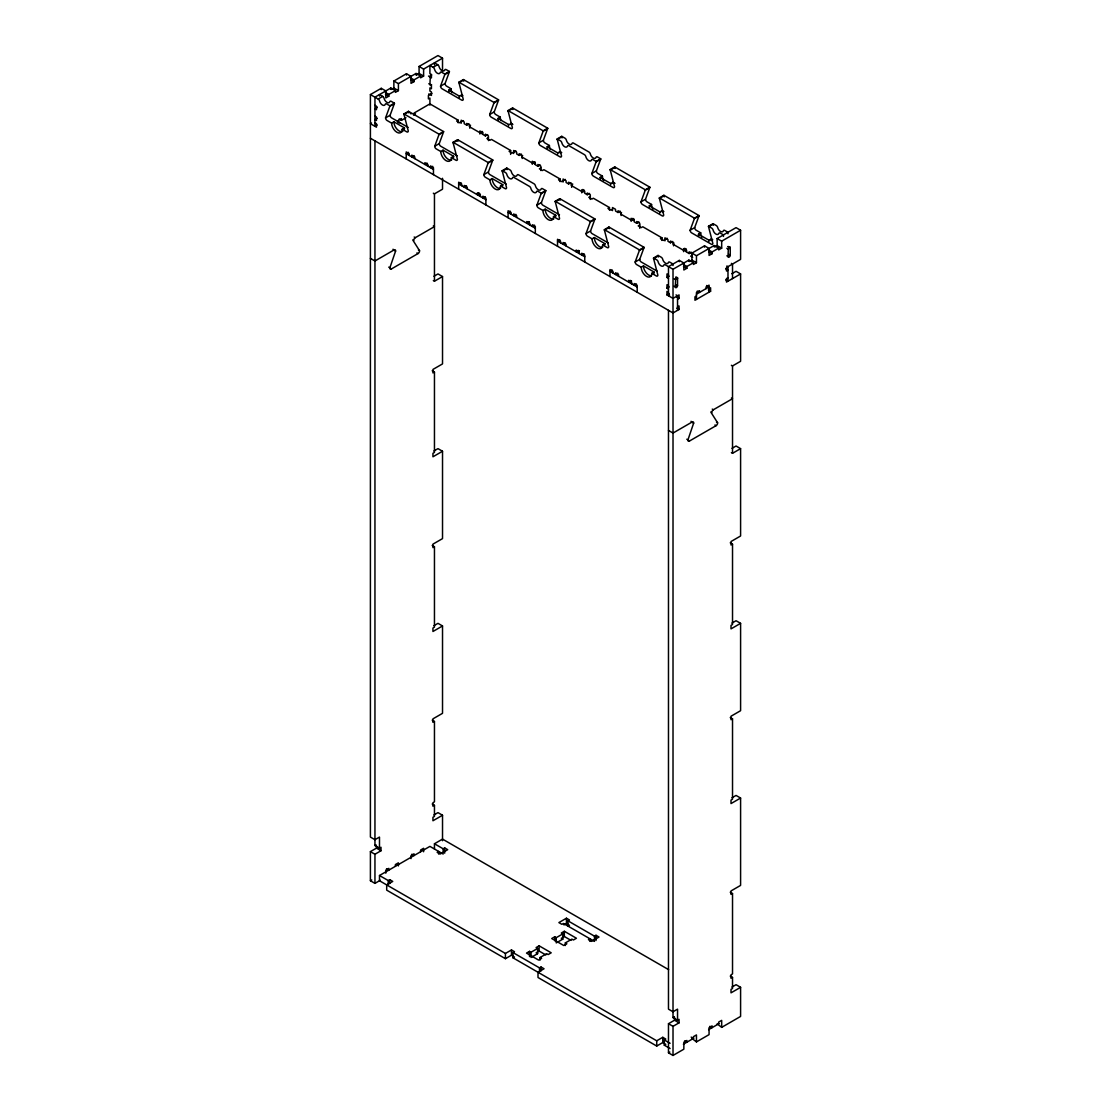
<?xml version="1.0" encoding="UTF-8"?>
<svg xmlns="http://www.w3.org/2000/svg" width="1111" height="1111" viewBox="0 0 1111 1111"><rect width="100%" height="100%" fill="white"/><g stroke="black" fill="none" stroke-linecap="round" stroke-linejoin="round"><path stroke-width="1.5" d="M612.494 210.604L612.494 207.549L615.522 209.285L615.522 211.034L618.035 212.493L620.313 211.187M664.933 240.879L664.933 237.823L667.961 239.573L667.961 241.323L670.488 242.781L672.752 241.462M461.19 123.252L461.19 120.196L464.217 121.932L464.217 123.682L466.731 125.14L469.009 123.835M513.643 153.526L513.643 150.471L516.671 152.221L516.671 153.971L519.184 155.429L521.462 154.11M540.876 170.566L540.876 166.192L537.849 164.456L537.849 166.192L540.113 164.886M676.127 277.264L677.543 278.083L677.543 285.583A1.611 0.93 -60 0 1 676.418 287.541A1.611 0.93 -60 0 1 675.28 286.888L675.71 278.278M412.695 239.907L419.541 250.669A2.139 1.236 -60 0 1 418.055 253.558L391.364 268.973A2.139 1.236 -60 0 1 389.864 267.793L395.585 251.1A2.139 1.236 -60 0 0 394.099 249.919L392.961 249.267M710.748 411.987L717.595 422.749A2.139 1.236 -60 0 1 716.109 425.652L689.417 441.053A2.139 1.236 -60 0 1 687.931 439.887L693.639 423.18A2.139 1.236 -60 0 0 692.153 421.999L691.014 421.347M391.614 123.113L393.891 121.807L404.473 127.918L402.21 129.237A7.485 4.319 60 0 1 396.919 132.292A7.485 4.319 60 0 1 391.614 123.113L387.072 120.502A2.139 1.236 60 0 1 385.559 117.877L389.822 106.281A2.139 1.236 60 0 0 389.892 105.809L394.433 103.198L391.239 101.351A2.139 1.236 60 0 0 389.808 101.698A4.277 2.472 60 0 1 386.961 102.379A4.277 2.472 60 0 1 384.1 98.393A2.139 1.236 60 0 0 382.684 96.407L379.49 94.574L379.49 96.102M385.559 117.877L390.1 115.252L394.363 103.656A2.139 1.236 60 0 0 394.433 103.198M498.506 100.212A2.139 1.236 60 0 0 498.547 99.823L463.454 79.561L458.912 82.186A2.139 1.236 60 0 0 458.968 82.728L463.231 99.24A2.139 1.236 60 0 1 461.718 100.115L442.053 88.755A2.139 1.236 60 0 1 440.539 86.144L444.803 74.534A2.139 1.236 60 0 0 444.858 74.076L449.399 71.451L446.205 69.618A2.139 1.236 60 0 0 444.789 69.951A4.277 2.472 60 0 1 444.483 70.479M440.539 86.144L445.08 83.519L449.344 71.923L444.803 74.534M434.707 146.249L438.97 134.653L443.511 132.028L439.248 143.625L434.707 146.249A2.139 1.236 60 0 0 436.22 148.874L440.761 151.499A7.485 4.319 60 0 0 446.066 160.664A7.485 4.319 60 0 0 451.358 157.609L453.621 156.29L443.039 150.179L440.761 151.499M489.687 114.516L493.951 102.92L498.492 100.296L494.228 111.892L489.687 114.516A2.139 1.236 60 0 0 491.201 117.127L510.866 128.487A2.139 1.236 60 0 0 512.379 127.612L508.116 111.1A2.139 1.236 60 0 1 508.06 110.558L512.588 107.934L547.695 128.209A2.139 1.236 60 0 1 547.654 128.584L543.376 140.264L538.835 142.888A2.139 1.236 60 0 0 540.349 145.513L560.013 156.859A2.139 1.236 60 0 0 561.527 155.984L557.264 139.472A2.139 1.236 60 0 1 557.208 138.931L561.735 136.32L564.93 138.153A2.139 1.236 60 0 1 566.36 140.139A4.277 2.472 60 0 0 569.207 144.124A4.277 2.472 60 0 0 572.068 143.444A2.139 1.236 60 0 1 573.484 143.097L588.955 152.026A2.139 1.236 60 0 1 590.372 154.012A4.277 2.472 60 0 0 593.232 157.984A4.277 2.472 60 0 0 596.079 157.304A2.139 1.236 60 0 1 597.51 156.97L600.704 158.804A2.139 1.236 60 0 1 600.662 159.192L596.371 170.872L591.844 173.497A2.139 1.236 60 0 0 593.343 176.107L613.022 187.467A2.139 1.236 60 0 0 614.536 186.592L610.272 170.08A2.139 1.236 60 0 1 610.203 169.539L614.744 166.914L649.852 187.176A2.139 1.236 60 0 1 649.81 187.565M489.909 179.871L492.187 178.552L502.769 184.676L500.505 185.981A7.485 4.319 60 0 1 495.2 189.037A7.485 4.319 60 0 1 489.909 179.871L485.368 177.246A2.139 1.236 60 0 1 483.854 174.621L488.118 163.025A2.139 1.236 60 0 0 488.187 162.567L492.728 159.942L457.621 139.68L453.08 142.291A2.139 1.236 60 0 0 453.149 142.833L457.413 159.359A2.139 1.236 60 0 1 455.899 160.22L451.358 157.609M483.854 174.621L488.396 172.011L492.659 160.401A2.139 1.236 60 0 0 492.728 159.942M538.835 142.888L543.098 131.292A2.139 1.236 60 0 0 543.154 130.82L547.695 128.209M542.918 210.465L545.182 209.16L555.778 215.27L553.514 216.589A7.485 4.319 60 0 1 548.209 219.645A7.485 4.319 60 0 1 542.918 210.465L538.377 207.854A2.139 1.236 60 0 1 536.863 205.229L541.126 193.633A2.139 1.236 60 0 0 541.196 193.161L545.723 190.55L542.543 188.703A2.139 1.236 60 0 0 541.113 189.051A4.277 2.472 60 0 1 538.252 189.731A4.277 2.472 60 0 1 535.405 185.745A2.139 1.236 60 0 0 533.974 183.759L518.518 174.83A2.139 1.236 60 0 0 517.087 175.177A4.277 2.472 60 0 1 514.24 175.857A4.277 2.472 60 0 1 511.393 171.886A2.139 1.236 60 0 0 509.963 169.9L506.769 168.053L502.228 170.677A2.139 1.236 60 0 0 502.297 171.205L506.56 187.731A2.139 1.236 60 0 1 505.047 188.606L500.505 185.981M536.863 205.229L541.404 202.605L545.668 191.009A2.139 1.236 60 0 0 545.723 190.55M591.844 173.497L596.093 161.887L600.634 159.276M586.011 233.602L590.274 222.006L594.816 219.381L590.552 230.977L586.011 233.602A2.139 1.236 60 0 0 587.525 236.226L592.066 238.837A7.485 4.319 60 0 0 597.357 248.017A7.485 4.319 60 0 0 602.648 244.962L604.926 243.642L594.329 237.532L592.066 238.837M721.622 231.866A4.277 2.472 60 0 1 717.664 227.491A2.139 1.236 60 0 0 716.234 225.505L713.04 223.672L708.499 226.283A2.139 1.236 60 0 0 708.568 226.825L712.831 243.337A2.139 1.236 60 0 1 711.318 244.212L691.639 232.866A2.139 1.236 60 0 1 690.125 230.241L694.667 227.616L698.93 216.02A2.139 1.236 60 0 0 699 215.562L663.892 195.286L659.351 197.911A2.139 1.236 60 0 0 659.42 198.452L663.684 214.965A2.139 1.236 60 0 1 662.17 215.84L642.491 204.48A2.139 1.236 60 0 1 640.978 201.869L645.241 190.273A2.139 1.236 60 0 0 645.31 189.8L649.852 187.176M640.978 201.869L645.519 199.244L649.782 187.648L645.241 190.273M641.214 267.223L643.477 265.904L654.073 272.028L651.796 273.334A7.485 4.319 60 0 1 646.505 276.389A7.485 4.319 60 0 1 641.214 267.223L636.672 264.599A2.139 1.236 60 0 1 635.159 261.974L639.422 250.378L643.963 247.753A2.139 1.236 60 0 0 644.019 247.295L608.925 227.033L604.384 229.644A2.139 1.236 60 0 0 604.44 230.185L608.703 246.711A2.139 1.236 60 0 1 607.189 247.572L602.648 244.962M635.159 261.974L639.7 259.363L643.963 247.753M690.125 230.241L694.389 218.645A2.139 1.236 60 0 0 694.458 218.173L699 215.562M430.346 75.77L429.915 84.38A1.611 0.93 -60 0 0 431.582 84.589M380.365 880.231L374.949 883.37L370.407 880.745L370.407 851.623L374.949 854.248L381.004 850.748L381.004 847.262L379.49 848.137L379.49 837.069L374.949 839.694L370.407 837.069L370.407 94.574L381.254 88.311L385.795 90.921L385.795 97.921L388.822 96.171L388.822 94.421L395.377 90.63L395.377 92.38L398.405 90.63L398.405 83.644L393.863 81.034L393.863 88.019L398.405 90.63M393.863 81.034L406.473 73.743L411.014 76.367L411.014 83.353L414.042 81.617L414.042 79.867L420.597 76.076L420.597 77.826L423.61 76.076L423.61 69.09L442.525 58.175L442.525 70.91M423.61 76.076L419.083 73.451L419.083 66.466L437.984 55.55L442.525 58.175M395.377 90.63L390.836 88.019L374.949 97.185L374.949 126.307L375.712 125.862M398.405 83.644L416.056 73.451L420.597 76.076M391.405 89.436L393.863 88.019M416.431 74.992L419.083 73.451M370.407 94.574L378.143 99.032L382.684 96.407M428.499 76.062L431.429 77.964L431.429 74.479L429.915 73.604L429.915 65.452L433.109 67.299L437.651 64.674A2.139 1.236 60 0 1 439.081 66.66A4.277 2.472 60 0 0 443.872 70.951M377.212 107.531L374.949 108.836L376.462 109.711L376.462 106.212L374.949 105.337M389.822 106.281L394.363 103.656M377.212 118.294L374.949 119.613L376.462 120.488L376.462 116.988L374.949 116.113M371.546 123.029L370.407 123.682L376.462 127.182L376.462 123.682L374.949 122.807M376.462 125.432L377.212 125.001M431.943 93.407L428.402 95.435L428.402 98.935L429.915 98.06L429.915 105.156M402.21 129.237L406.751 131.848A2.139 1.236 60 0 0 408.265 130.973L404.001 114.461A2.139 1.236 60 0 1 403.932 113.919L408.473 111.308L443.581 131.57A2.139 1.236 60 0 1 443.539 131.945M404.001 114.461L408.542 111.836A2.139 1.236 60 0 1 408.473 111.308M458.968 82.728L463.509 80.103A2.139 1.236 60 0 1 463.454 79.561M448.983 91.477A7.485 4.319 60 0 1 448.858 90.074L451.135 88.755A7.485 4.319 60 0 0 452.01 92.644M410.459 113.378L411.014 113.919M399.168 119.016L401.432 120.335L405.946 117.724M413.528 115.1L415.542 113.933L414.042 113.058L429.915 103.878L458.163 120.196L458.163 122.807M459.329 97.435A7.485 4.319 60 0 0 459.454 96.185L461.718 94.879L462.856 95.532M458.163 120.196L456.649 121.071L459.676 122.807L463.454 120.627M438.998 134.57A2.139 1.236 60 0 0 439.039 134.195L443.581 131.57M493.964 102.837A2.139 1.236 60 0 0 494.006 102.448L498.547 99.823M408.487 152.36L406.223 153.679L433.457 169.4M414.042 155.568L411.764 156.873L411.764 155.137L414.792 156.873L414.792 158.623M453.149 142.833L457.69 140.208A2.139 1.236 60 0 1 457.621 139.68M508.116 111.1L512.657 108.475A2.139 1.236 60 0 1 512.588 107.934M498.228 120.335A7.485 4.319 60 0 1 498.006 118.446L500.269 117.127A7.485 4.319 60 0 0 500.95 120.516M427.152 164.456L427.152 163.136L424.874 164.456L424.874 162.706L427.902 164.456L427.902 166.192M432.693 166.344L430.429 167.65L430.429 165.9L433.457 167.65L433.457 174.635M479.855 134.028L479.855 130.959L482.882 132.709L482.882 134.459L485.396 135.917L487.673 134.598M508.477 125.821A7.485 4.319 60 0 0 508.602 124.557L511.713 123.738M488.423 137.667L486.91 138.542L489.937 140.278L491.451 139.403L510.616 150.471L510.616 154.401M433.332 193.203L434.457 193.856L442.525 189.203L442.525 178.288M488.118 163.025L492.659 160.401M543.098 131.292L547.626 128.668M510.616 150.471L509.102 151.346L512.129 153.096L515.907 150.915M460.94 182.648L458.662 183.954L485.896 199.674M466.481 185.856L464.217 187.162L464.217 185.412L467.245 187.162L467.245 188.912M502.297 171.205L506.838 168.594A2.139 1.236 60 0 1 506.769 168.053M557.264 139.472L561.805 136.847A2.139 1.236 60 0 1 561.735 136.32M547.279 148.221A7.485 4.319 60 0 1 547.154 146.819L549.417 145.513A7.485 4.319 60 0 0 550.306 149.388M557.611 154.193A7.485 4.319 60 0 0 557.75 152.929L560.013 151.624L561.722 152.61M485.146 196.619L482.882 197.939L482.882 196.189L485.896 197.939L485.896 204.924M394.099 249.919L374.949 260.974L370.407 258.349M413.82 240.559A2.139 1.236 -60 0 1 415.32 237.671L434.457 226.616L433.332 225.964M540.876 167.942L539.363 168.816L542.39 170.566L543.904 169.691L560.055 178.996L560.055 181.621M560.055 178.996L558.541 179.871L561.569 181.621L565.346 179.44M510.352 211.187L508.088 212.493L535.321 228.227M596.121 161.817A2.139 1.236 60 0 0 596.163 161.428L600.704 158.804M541.126 193.633L545.668 191.009M515.907 214.381L513.643 215.701L513.643 213.951L516.671 215.701L516.671 217.437M563.069 182.065L563.069 179.01L566.096 180.76L566.096 182.496L568.61 183.954L570.887 182.648M553.514 216.589L558.041 219.2A2.139 1.236 60 0 0 559.555 218.325L555.292 201.813A2.139 1.236 60 0 1 555.236 201.272L559.777 198.661L594.871 218.923A2.139 1.236 60 0 1 594.829 219.298M555.292 201.813L559.833 199.188A2.139 1.236 60 0 1 559.777 198.661M610.272 170.08L614.814 167.455A2.139 1.236 60 0 1 614.744 166.914M600.384 179.315A7.485 4.319 60 0 1 600.162 177.427L602.426 176.107A7.485 4.319 60 0 0 603.537 180.482M433.957 276.264L437.984 273.931L442.525 276.556L442.525 363.908L432.943 369.435L432.943 372.935L434.457 372.06L434.457 452.427L432.943 453.302L432.943 456.788L442.525 451.26L442.525 538.613L432.943 544.14L432.943 547.64L434.457 546.765L434.457 627.132L432.943 628.007L432.943 631.492L442.525 625.965L442.525 713.318L432.943 718.859L432.943 722.344L434.457 721.47L434.457 801.836L432.943 802.711L432.943 806.211L434.457 805.336L434.457 816.391L432.943 817.265L432.943 820.765L442.525 815.238L442.525 840.708M433.332 280.555L434.457 281.208L442.525 276.556M534.572 225.158L532.294 226.463L532.294 224.728L535.321 226.463L535.321 233.463M581.72 192.842L581.72 189.787L584.747 191.523L584.747 193.272L587.275 194.731L589.538 193.425M610.619 184.787A7.485 4.319 60 0 0 610.744 183.537L613.022 182.232L615.008 183.371M590.316 196.466L588.802 197.341L591.83 199.091L593.33 198.216L609.467 207.549L609.467 210.16M609.467 207.549L607.953 208.41L610.981 210.16L612.494 209.285M590.288 221.922A2.139 1.236 60 0 0 590.33 221.547L594.871 218.923M559.791 239.712L557.514 241.031L584.747 256.752M565.332 242.92L563.069 244.226L563.069 242.49L566.096 244.226L566.096 245.975M604.44 230.185L608.981 227.561A2.139 1.236 60 0 1 608.925 227.033M659.42 198.452L663.961 195.828A2.139 1.236 60 0 1 663.892 195.286M649.435 207.201A7.485 4.319 60 0 1 649.31 205.799L651.574 204.48A7.485 4.319 60 0 0 652.921 209.34M583.997 253.697L581.72 255.002L581.72 253.252L584.747 255.002L584.747 261.988M631.145 221.367L631.145 218.311L634.173 220.061L634.173 221.811L636.7 223.269L638.964 221.95M659.767 213.173A7.485 4.319 60 0 0 659.892 211.909L662.17 210.604L663.864 211.576M639.728 225.019L638.214 225.88L641.241 227.63L642.755 226.755L661.92 237.823L661.92 240.448M639.436 250.294A2.139 1.236 60 0 0 639.478 249.919L644.019 247.295M694.389 218.645L698.93 216.02M661.92 237.823L660.406 238.698L663.434 240.448L667.211 238.268M612.23 270.001L609.967 271.306L637.2 287.027M617.785 273.209L615.522 274.514L615.522 272.764L618.535 274.514L618.535 276.264M651.796 273.334L656.337 275.959A2.139 1.236 60 0 0 657.851 275.084L653.587 258.557A2.139 1.236 60 0 1 653.532 258.03L658.073 255.405L661.253 257.252A2.139 1.236 60 0 1 662.684 259.238A4.277 2.472 60 0 0 665.545 263.21A4.277 2.472 60 0 0 668.391 262.529A2.139 1.236 60 0 1 669.822 262.182L673.016 264.029L673.016 265.557M653.587 258.557L658.129 255.947A2.139 1.236 60 0 1 658.073 255.405M708.568 226.825L713.109 224.2A2.139 1.236 60 0 1 713.04 223.672M698.68 236.06A7.485 4.319 60 0 1 698.458 234.171L700.722 232.866A7.485 4.319 60 0 0 701.833 237.24M708.915 241.545A7.485 4.319 60 0 0 709.04 240.282L711.318 238.976L712.734 239.795M636.45 283.972L634.173 285.291L634.173 283.541L637.2 285.291L637.2 292.276M683.598 251.655L683.598 248.6L686.626 250.35L686.626 252.086L689.153 253.544L691.417 252.239M696.458 262.724L691.917 260.099L691.917 253.114L696.458 255.738L696.458 262.724L693.431 264.474L693.431 262.724L686.876 266.501L686.876 268.251L683.848 270.001L683.848 263.015L679.307 260.391L668.475 266.654L668.475 295.762L669.6 295.109M691.917 253.114L704.527 245.837L709.068 248.447L709.068 255.447L712.095 253.697L712.095 251.947L718.65 248.156L718.65 249.906L721.678 248.156L721.678 241.17L740.593 230.255L740.593 259.377L726.469 267.529L726.469 271.015L727.983 270.14L725.705 268.834M721.678 248.156L717.137 245.545L717.137 238.546L736.051 227.63L740.593 230.255M692.181 255.294L690.667 256.169L692.681 257.335M653.532 258.03L656.726 259.863A2.139 1.236 60 0 1 658.143 261.849A4.277 2.472 60 0 0 661.003 265.835A4.277 2.472 60 0 0 663.85 265.154A2.139 1.236 60 0 1 665.281 264.807L673.016 269.265L688.889 260.099L693.431 262.724M696.458 255.738L714.109 245.545L718.65 248.156M689.459 261.516L691.917 260.099M714.873 246.85L717.137 245.545M668.475 274.806L666.961 273.931L666.961 277.431L669.225 276.111M675.28 279.611L677.543 278.292L675.655 277.208M668.475 285.583L666.961 284.708L666.961 288.193L669.225 286.888M668.475 292.276L666.961 291.401L666.961 294.901L669.225 293.582M677.543 299.262L679.057 298.387L679.057 294.901L673.016 298.387L666.961 294.901M696.458 294.165L709.068 286.888L706.652 285.485M731.816 273.75L736.051 271.306L740.593 273.931L740.593 361.283L732.524 365.936L731.385 365.283M677.543 306.83L679.057 305.956L679.057 309.455L673.016 312.941L370.407 138.25M696.472 295.901L694.958 296.776L694.958 300.276L710.596 291.249L710.596 287.749L709.082 288.624M727.983 277.722L726.469 278.583L726.469 282.083L740.593 273.931M433.887 451.01L437.984 448.636L442.525 451.26M692.153 421.999L673.016 433.054L668.475 430.443M711.887 412.653A2.139 1.236 -60 0 1 713.373 409.751L732.524 398.696L731.385 398.044M732.01 448.344L736.051 446.011L740.593 448.636L740.593 535.988L731.01 541.529L731.01 545.015L732.524 544.14L732.524 624.507L731.01 625.382L731.01 628.882L740.593 623.34L740.593 710.693L731.01 716.234L731.01 719.72L732.524 718.845L732.524 799.212L731.01 800.087L731.01 803.586L740.593 798.045L740.593 885.398L731.01 890.939L731.01 894.424L732.524 893.55L732.524 973.916L731.01 974.791L731.01 978.291L732.524 977.416L732.524 988.484L731.01 989.359L731.01 992.845L740.593 987.318L740.593 1016.426L721.678 1027.356L717.137 1023.856M433.887 625.715L437.984 623.34L442.525 625.965M731.385 452.635L732.524 453.302L740.593 448.636M731.941 623.09L736.051 620.73L740.593 623.34M374.949 140.861L374.949 845.513L376.087 844.86M370.407 851.623L376.462 848.137L381.004 850.748M433.887 814.988L437.984 812.613L442.525 815.238M370.407 880.745L371.768 879.968M670.1 1048.534L664.281 1045.173L664.281 1039.938L665.795 1039.063L662.767 1037.313L656.726 1040.799L512.99 957.821L512.99 952.585L514.504 951.71L511.477 949.961L505.422 953.446L379.49 880.745L379.49 875.51L429.915 846.388L443.178 854.04M434.457 849.012L434.457 843.763L442.525 839.111L668.655 969.667M379.49 875.51L388.211 880.537L389.725 879.662L392.752 881.412L386.697 884.912L386.697 890.147L505.422 958.696L511.477 955.196L513.49 956.363M434.457 843.763L443.178 848.804L444.692 847.929L447.719 849.679L440.164 854.04L437.137 852.304L438.651 851.429L438.651 854.04M731.941 797.795L736.051 795.434L740.593 798.045M569.471 925.213L567.957 926.088L567.957 920.838L569.471 919.964L566.443 918.214L558.875 922.588L561.902 924.338L563.416 923.463L594.482 941.392M563.93 924.921L566.443 923.463L568.457 924.63M512.99 957.821L514.504 956.946M531.044 952.224L531.044 957.474L537.599 953.682L537.599 948.447L531.044 952.224L529.53 951.349L526.503 953.099L538.599 960.085L541.626 958.349L540.113 957.474L540.113 960.085M540.113 957.474L546.668 953.682L548.181 954.557L551.209 952.807L539.113 945.822L536.085 947.572L537.599 948.447M556.25 937.67L556.25 942.906L562.819 939.128L562.819 933.879L556.25 937.67L554.75 936.795L551.723 938.545L563.819 945.53L566.846 943.781L565.332 942.906L565.332 945.53M565.332 942.906L571.887 939.128L573.401 940.003L576.428 938.253L564.332 931.268L561.305 933.018L562.819 933.879M537.085 952.224L539.113 951.058L545.834 954.946M562.305 937.67L564.332 936.504L571.054 940.392M512.99 952.585L539.515 967.889L541.029 967.014L544.057 968.764L538.002 972.264L538.002 977.499L656.726 1046.048L662.767 1042.549L664.795 1043.715M567.957 920.838L594.482 936.156L595.996 935.281L599.023 937.031L591.455 941.392L588.427 939.656L589.941 938.781L589.941 941.392M673.016 269.265L673.016 1017.593L674.141 1016.94M684.612 1040.896L686.876 1042.201L686.876 1040.451L683.848 1042.201L683.848 1049.187L673.016 1055.45L668.475 1052.825L668.475 1023.717L674.516 1020.217L679.057 1022.842L679.057 1019.342L677.543 1020.217L673.016 1017.593M731.941 987.068L736.051 984.693L740.593 987.318M668.475 1023.717L673.016 1026.328L679.057 1022.842M664.281 1045.173L665.795 1044.298M668.475 1052.825L669.822 1052.048M683.39 1044.215L693.778 1038.216M708.61 1029.661L718.998 1023.662M691.917 1038.41L696.458 1041.91L709.068 1034.633L709.068 1027.647L712.095 1025.897L712.095 1027.647L709.832 1026.328M437.651 64.674L434.457 62.827L434.457 64.869M444.858 74.076L441.678 72.229A2.139 1.236 60 0 0 440.248 72.576A4.277 2.472 60 0 1 437.387 73.257A4.277 2.472 60 0 1 434.54 69.285A2.139 1.236 60 0 0 433.109 67.299M458.912 82.186L494.006 102.448M508.06 110.558L543.154 130.82M557.208 138.931L560.388 140.778A2.139 1.236 60 0 1 561.819 142.763A4.277 2.472 60 0 0 564.666 146.735A4.277 2.472 60 0 0 567.527 146.055A2.139 1.236 60 0 1 568.957 145.722L584.414 154.637A2.139 1.236 60 0 1 585.844 156.637A4.277 2.472 60 0 0 588.691 160.609A4.277 2.472 60 0 0 591.538 159.928A2.139 1.236 60 0 1 592.968 159.581L596.163 161.428M610.203 169.539L645.31 189.8M659.351 197.911L694.458 218.173M708.499 226.283L711.693 228.13A2.139 1.236 60 0 1 713.123 230.116A4.277 2.472 60 0 0 715.97 234.088A4.277 2.472 60 0 0 718.831 233.407A2.139 1.236 60 0 1 720.247 233.074L723.442 234.907L723.442 236.435M419.083 66.466L423.61 69.09M717.137 238.546L721.678 241.17M728.26 246.503L730.246 247.656L730.246 255.155A1.611 0.93 -60 0 1 729.122 257.113A1.611 0.93 -60 0 1 727.983 256.46L726.844 255.808M727.983 246.559L730.246 247.864L727.983 249.183L726.844 248.309M451.135 88.755L446.594 86.144A2.139 1.236 60 0 1 445.08 83.519M500.269 117.127L495.742 114.516A2.139 1.236 60 0 1 494.228 111.892M512.004 123.904L512.851 124.39M549.417 145.513L544.89 142.888A2.139 1.236 60 0 1 543.376 140.264M602.426 176.107L597.885 173.497A2.139 1.236 60 0 1 596.371 170.872M651.574 204.48L647.033 201.869A2.139 1.236 60 0 1 645.519 199.244M700.722 232.866L696.18 230.241A2.139 1.236 60 0 1 694.667 227.616M448.858 90.074L459.454 96.185M498.006 118.446L508.602 124.557M547.154 146.819L557.75 152.929M600.162 177.427L610.744 183.537M649.31 205.799L659.892 211.909M698.458 234.171L709.04 240.282M728.83 254.336L730.246 255.155L727.983 256.46L728.413 247.85A1.625 0.944 -60 0 1 730.33 247.586M428.79 83.728L431.429 85.255L431.429 88.741L429.915 87.866L429.915 91.074L431.429 91.949L431.429 95.435L428.79 93.907M410.626 77.895L414.042 79.867M708.693 249.975L712.095 251.947M731.385 263.376L732.524 264.029L732.524 278.583M410.626 79.645L414.042 81.617M708.693 251.725L712.095 253.697M726.844 266.001L727.983 266.654L727.983 281.208L725.747 279.916M582.747 189.481L584.011 190.217M632.784 218.395L633.423 218.756A1.611 0.93 0 0 1 633.812 219.131M684.612 248.309L685.876 249.031L685.876 251.655M537.849 166.192L535.321 164.747L535.321 162.998L532.294 161.248L532.294 164.303M385.42 92.463L388.822 94.421M683.473 264.543L686.876 266.501M385.42 94.199L388.822 96.171M683.473 266.293L686.876 268.251M389.892 105.809L386.697 103.976A2.139 1.236 60 0 0 385.267 104.309A4.277 2.472 60 0 1 382.42 104.989A4.277 2.472 60 0 1 379.573 101.018A2.139 1.236 60 0 0 378.143 99.032M403.932 113.919L439.039 134.195M453.08 142.291L488.187 162.567M502.228 170.677L505.422 172.511A2.139 1.236 60 0 1 506.852 174.496A4.277 2.472 60 0 0 509.699 178.482A4.277 2.472 60 0 0 512.56 177.802A2.139 1.236 60 0 1 513.976 177.454L529.433 186.384A2.139 1.236 60 0 1 530.864 188.37A4.277 2.472 60 0 0 533.724 192.342A4.277 2.472 60 0 0 536.571 191.661A2.139 1.236 60 0 1 538.002 191.328L541.196 193.161M555.236 201.272L590.33 221.547M604.384 229.644L639.478 249.919M708.318 289.943L710.596 291.249M697.222 291.11L699.499 292.415L699.499 290.665L696.472 292.415L696.458 299.414M376.087 106.656L377.212 107.309M674.141 278.736L675.28 279.389M408.168 127.432L391.614 117.877A2.139 1.236 60 0 1 390.1 115.252M457.315 155.804L440.761 146.249A2.139 1.236 60 0 1 439.248 143.625M506.172 184.009L489.909 174.621A2.139 1.236 60 0 1 488.396 172.011M559.472 214.784L542.918 205.229A2.139 1.236 60 0 1 541.404 202.605M608.328 242.99L592.066 233.602A2.139 1.236 60 0 1 590.552 230.977M657.198 271.209L641.214 261.974A2.139 1.236 60 0 1 639.7 259.363M397.488 121.557L399.918 122.96M666.961 277.431L668.475 278.292M676.418 284.916L677.543 285.583L675.28 286.888L674.141 286.235M666.961 288.193L668.475 289.068M676.03 294.901L677.543 295.762L677.543 310.33M676.793 297.081L679.057 298.387M478.341 192.689L479.605 193.425L477.327 194.731L477.327 192.981L480.355 194.731L480.355 196.48M528.378 221.603L529.017 221.964A1.611 0.93 0 0 0 529.364 222.117M630.27 280.403L630.895 280.777A1.611 0.93 0 0 0 631.548 281M676.793 308.15L679.057 309.455M414.181 237.018L415.32 237.671M712.248 409.098L713.373 409.751M418.403 250.017L419.541 250.669M716.47 422.097L717.595 422.749M416.917 252.905L418.055 253.558M714.97 424.985L716.109 425.652M394.447 250.433L395.585 251.1M692.514 422.527L693.639 423.18M388.739 267.14L389.864 267.793M686.792 439.22L687.931 439.887M390.225 268.32L391.364 268.973M688.292 440.4L689.417 441.053M432.193 370.755L434.457 372.06M730.246 542.835L732.524 544.14M432.193 545.459L434.457 546.765M730.246 717.539L732.524 718.845M432.193 720.164L434.457 721.47M730.246 892.244L732.524 893.55M432.193 804.017L434.457 805.336M730.246 976.111L732.524 977.416M561.305 938.253L562.819 939.128M411.764 854.248L414.042 855.553L414.042 853.817L411.014 855.553L411.014 858.622M374.949 845.513L379.49 848.137M691.167 1037.105L693.431 1038.41L693.431 1036.674L696.458 1034.924L696.458 1041.91M536.085 952.807L537.599 953.682M386.545 868.802L388.822 870.121L388.822 868.371L385.795 870.121L385.795 873.177M664.281 1039.938L670.1 1043.285M713.109 224.2L713.373 225.241M663.961 195.828L664.225 196.855M658.129 255.947L658.392 256.974M614.814 167.455L615.077 168.483M608.981 227.561L609.245 228.602M561.805 136.847L562.069 137.889M559.833 199.188L560.111 200.23M512.657 108.475L512.921 109.503M506.838 168.594L507.102 169.622M463.509 80.103L463.773 81.131M457.69 140.208L457.954 141.25M408.542 111.836L408.806 112.878M488.423 140.611L488.423 135.917L485.396 134.167L485.396 135.917M732.524 365.936L732.524 453.302M727.983 233.824L727.983 232.296L724.789 230.449A2.139 1.236 60 0 0 723.358 230.796A4.277 2.472 60 0 1 722.442 231.782M721.678 1027.356L721.678 1020.37L718.65 1022.106L718.65 1023.856M714.109 245.545L714.109 246.85M709.068 292.124L709.082 285.138L706.054 286.888L706.054 288.624M704.527 245.837L704.527 247.142M692.181 257.266L692.181 253.544L689.153 251.808L689.153 253.544M688.889 260.099L688.889 261.404M679.307 260.391L679.307 261.696M677.543 1020.217L677.543 1009.149L673.016 1011.774L668.475 1009.149L668.475 310.33M674.516 1017.162L674.516 1020.217M673.516 245.837L673.516 242.781L670.488 241.031L670.488 242.781M673.016 1026.328L673.016 1055.45M662.767 1037.313L662.767 1042.549M656.726 1040.799L656.726 1046.048M639.728 228.283L639.728 223.269L636.7 221.52L636.7 223.269M633.423 218.756L633.423 220.395M631.659 283.833L631.659 282.083L628.632 280.333L628.632 282.083L630.895 280.777L630.895 282.083M621.063 215.548L621.063 212.493L618.035 210.743L618.035 212.493M612.994 273.056L612.994 271.306L609.967 269.556L609.967 276.556M595.996 935.281L595.996 940.517M594.482 936.156L594.482 940.087M590.302 199.424L590.302 194.731L587.275 192.981L587.275 194.731M584.011 190.536L584.011 191.523M579.206 253.544L579.206 251.808L576.178 250.058L576.178 251.808L578.442 250.489L578.442 251.808M571.637 187.342L571.637 183.954L568.61 182.204L568.61 183.954M566.443 918.214L566.443 923.463M564.332 931.268L564.332 936.504M560.541 242.781L560.541 241.031L557.514 239.282L557.514 246.267M554.75 936.795L554.75 940.725M541.029 967.014L541.029 970.945M539.515 967.889L539.515 971.819M539.113 945.822L539.113 951.058M534.572 164.303L534.572 161.678A1.611 0.93 0 0 1 534.96 162.053M529.78 225.019L529.78 223.269L526.753 221.52L526.753 223.269L529.017 221.95L529.017 223.269M529.53 951.349L529.53 956.599M522.212 158.484L522.212 155.429L519.184 153.679L519.184 155.429M511.477 949.961L511.477 955.196M511.116 214.242L511.116 212.493L508.088 210.743L508.088 217.742M505.422 953.446L505.422 958.696M482.118 131.404L482.118 134.028M479.605 193.745L479.605 194.731M469.759 128.196L469.759 125.14L466.731 123.39L466.731 125.14M461.69 185.704L461.69 183.954L458.662 182.204L458.662 189.203M444.692 847.929L444.692 853.165M443.178 848.804L443.178 852.734M434.457 193.856L434.457 281.208M423.61 851.776L423.61 848.276L420.597 850.026L420.597 851.776M416.056 73.451L416.056 74.992M409.251 155.429L409.251 153.679L406.223 151.929L406.223 158.915M406.473 73.743L406.473 75.062M401.432 120.335L401.432 118.585L398.418 120.335L398.418 122.738M398.405 865.9L398.405 862.844L395.377 864.58L395.377 866.33M390.836 88.019L390.836 89.436M389.725 879.662L389.725 883.592M388.211 880.537L388.211 884.467M381.254 88.311L381.254 89.616M376.462 845.957L376.462 848.137M374.949 854.248L374.949 883.37M482.452 131.695A1.611 0.93 0 0 1 479.855 132.709L469.759 126.89A1.611 0.93 0 0 1 470.564 125.321M534.96 162.623A1.611 0.93 0 0 1 532.294 162.998L522.212 157.165A1.611 0.93 0 0 1 522.712 155.665M579.414 250.753A1.611 0.93 0 0 1 578.553 250.544M633.895 219.409A1.611 0.93 0 0 1 631.145 220.061L621.063 214.242A1.611 0.93 0 0 1 621.563 212.729M685.876 249.031A1.611 0.93 0 0 1 685.876 250.35A1.611 0.93 0 0 1 683.598 250.35L673.516 244.517A1.611 0.93 0 0 1 673.863 243.059M584.344 190.495A1.611 0.93 0 0 1 581.733 191.523L571.651 185.704A1.611 0.93 0 0 1 572.79 184.12M402.862 131.39A7.485 4.319 60 0 1 397.113 129.293A7.485 4.319 60 0 1 393.891 121.807M404.473 127.918A7.485 4.319 60 0 1 404.348 129.182M451.719 159.901A7.485 4.319 60 0 1 446.08 157.484A7.485 4.319 60 0 1 443.039 150.179M453.621 156.29A7.485 4.319 60 0 1 453.496 157.554M500.561 188.37A7.485 4.319 60 0 1 495.062 185.648A7.485 4.319 60 0 1 492.187 178.552M502.769 184.676A7.485 4.319 60 0 1 502.644 185.926M553.875 218.867A7.485 4.319 60 0 1 548.237 216.451A7.485 4.319 60 0 1 545.182 209.16M555.778 215.27A7.485 4.319 60 0 1 555.653 216.534M602.704 247.336A7.485 4.319 60 0 1 597.204 244.628A7.485 4.319 60 0 1 594.329 237.532M604.926 243.642A7.485 4.319 60 0 1 604.801 244.906M651.532 275.778A7.485 4.319 60 0 1 646.185 272.806A7.485 4.319 60 0 1 643.477 265.904M654.073 272.028A7.485 4.319 60 0 1 653.726 274M430.415 75.84A1.625 0.944 -60 0 1 431.665 74.965M675.78 278.347A1.625 0.944 -60 0 1 677.627 278.014M449.399 71.451A2.139 1.236 60 0 1 449.358 71.84M711.318 238.976A7.485 4.319 60 0 1 711.096 240.601M662.17 210.604A7.485 4.319 60 0 1 662.045 211.854M613.022 182.232A7.485 4.319 60 0 1 612.897 183.482M560.013 151.624A7.485 4.319 60 0 1 559.888 152.874M510.866 123.252A7.485 4.319 60 0 1 510.741 124.501M461.718 94.879A7.485 4.319 60 0 1 461.593 96.129"/></g></svg>
